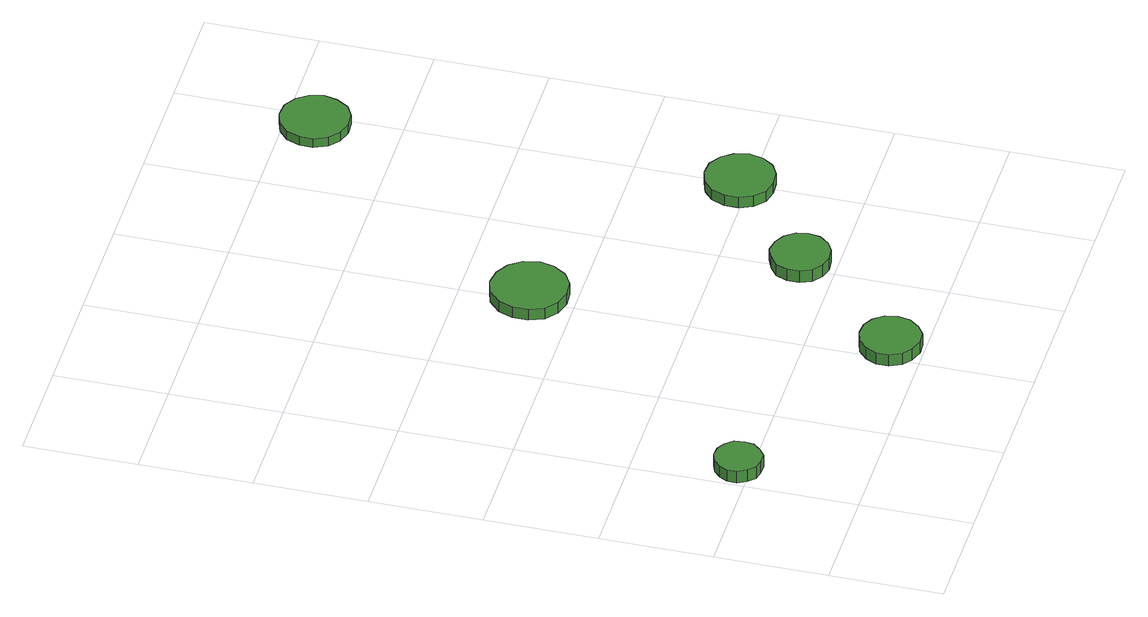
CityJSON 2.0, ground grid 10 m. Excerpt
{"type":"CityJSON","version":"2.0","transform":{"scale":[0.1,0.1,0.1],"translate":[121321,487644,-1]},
"CityObjects":{
"tree1":{"type":"SolitaryVegetationObject","attributes":{"function":"something"},"geometry":[{"type":"MultiSurface","lod":"1","boundaries":[[[0,1,2,3,4,5,6,7,8,9,10,11,12,13,14]],[[15,16,17,18,19,20,21,22,23,24,25,26,27,28,29]],[[0,29,28,1]],[[1,28,27,2]],[[2,27,26,3]],[[3,26,25,4]],[[4,25,24,5]],[[5,24,23,6]],[[6,23,22,7]],[[7,22,21,8]],[[8,21,20,9]],[[9,20,19,10]],[[10,19,18,11]],[[11,18,17,12]],[[12,17,16,13]],[[13,16,15,14]],[[14,15,29,0]]]}]},
"tree2":{"type":"SolitaryVegetationObject","attributes":{"function":"something"},"geometry":[{"type":"MultiSurface","lod":"1","boundaries":[[[30,31,32,33,34,35,36,37,38,39,40,41,42,43,44]],[[45,46,47,48,49,50,51,52,53,54,55,56,57,58,59]],[[30,59,58,31]],[[31,58,57,32]],[[32,57,56,33]],[[33,56,55,34]],[[34,55,54,35]],[[35,54,53,36]],[[36,53,52,37]],[[37,52,51,38]],[[38,51,50,39]],[[39,50,49,40]],[[40,49,48,41]],[[41,48,47,42]],[[42,47,46,43]],[[43,46,45,44]],[[44,45,59,30]]]}]},
"tree3":{"type":"SolitaryVegetationObject","attributes":{"function":"something"},"geometry":[{"type":"MultiSurface","lod":"1","boundaries":[[[60,61,62,63,64,65,66,67,68,69,70,71,72,73,74]],[[75,76,77,78,79,80,81,82,83,84,85,86,87,88,89]],[[60,89,88,61]],[[61,88,87,62]],[[62,87,86,63]],[[63,86,85,64]],[[64,85,84,65]],[[65,84,83,66]],[[66,83,82,67]],[[67,82,81,68]],[[68,81,80,69]],[[69,80,79,70]],[[70,79,78,71]],[[71,78,77,72]],[[72,77,76,73]],[[73,76,75,74]],[[74,75,89,60]]]}]},
"tree4":{"type":"SolitaryVegetationObject","attributes":{"function":"something"},"geometry":[{"type":"MultiSurface","lod":"1","boundaries":[[[90,91,92,93,94,95,96,97,98,99,100,101,102,103,104]],[[105,106,107,108,109,110,111,112,113,114,115,116,117,118,119]],[[90,119,118,91]],[[91,118,117,92]],[[92,117,116,93]],[[93,116,115,94]],[[94,115,114,95]],[[95,114,113,96]],[[96,113,112,97]],[[97,112,111,98]],[[98,111,110,99]],[[99,110,109,100]],[[100,109,108,101]],[[101,108,107,102]],[[102,107,106,103]],[[103,106,105,104]],[[104,105,119,90]]]}]},
"tree5":{"type":"SolitaryVegetationObject","attributes":{"function":"something"},"geometry":[{"type":"MultiSurface","lod":"1","boundaries":[[[120,121,122,123,124,125,126,127,128,129,130,131,132,133,134]],[[135,136,137,138,139,140,141,142,143,144,145,146,147,148,149]],[[120,149,148,121]],[[121,148,147,122]],[[122,147,146,123]],[[123,146,145,124]],[[124,145,144,125]],[[125,144,143,126]],[[126,143,142,127]],[[127,142,141,128]],[[128,141,140,129]],[[129,140,139,130]],[[130,139,138,131]],[[131,138,137,132]],[[132,137,136,133]],[[133,136,135,134]],[[134,135,149,120]]]}]},
"tree6":{"type":"SolitaryVegetationObject","attributes":{"function":"something"},"geometry":[{"type":"MultiSurface","lod":"1","boundaries":[[[150,151,152,153,154,155,156,157,158,159,160,161,162,163,164]],[[165,166,167,168,169,170,171,172,173,174,175,176,177,178,179]],[[150,179,178,151]],[[151,178,177,152]],[[152,177,176,153]],[[153,176,175,154]],[[154,175,174,155]],[[155,174,173,156]],[[156,173,172,157]],[[157,172,171,158]],[[158,171,170,159]],[[159,170,169,160]],[[160,169,168,161]],[[161,168,167,162]],[[162,167,166,163]],[[163,166,165,164]],[[164,165,179,150]]]}]}
},
"vertices":[
[45,111,20],[44,120,20],[38,127,20],[31,131,20],[22,132,20],[14,129,20],[8,123,20],[4,116,20],[4,107,20],[8,99,20],[14,93,20],[22,91,20],[31,91,20],[38,96,20],[44,103,20],[44,103,8],[38,96,8],[31,91,8],[22,91,8],[14,93,8],[8,99,8],[4,107,8],[4,116,8],[8,123,8],[14,129,8],[22,132,8],[31,131,8],[38,127,8],[44,120,8],[45,111,8],
[244,30,20],[242,41,20],[235,50,20],[226,55,20],[215,56,20],[204,53,20],[196,45,20],[191,35,20],[191,24,20],[196,14,20],[204,7,20],[215,3,20],[226,4,20],[235,10,20],[242,19,20],[242,19,8],[235,10,8],[226,4,8],[215,3,8],[204,7,8],[196,14,8],[191,24,8],[191,35,8],[196,45,8],[204,53,8],[215,56,8],[226,55,8],[235,50,8],[242,41,8],[244,30,8],
[240,340,20],[237,354,20],[229,365,20],[217,372,20],[203,374,20],[190,370,20],[179,360,20],[174,347,20],[174,333,20],[179,320,20],[190,311,20],[203,307,20],[217,308,20],[229,315,20],[237,327,20],[237,327,9],[229,315,9],[217,308,9],[203,307,9],[190,311,9],[179,320,9],[174,333,9],[174,347,9],[179,360,9],[190,370,9],[203,374,9],[217,372,9],[229,365,9],[237,354,9],[240,340,9],
[335,132,20],[333,142,20],[326,151,20],[317,156,20],[306,158,20],[296,154,20],[287,147,20],[283,137,20],[283,126,20],[287,116,20],[296,109,20],[306,106,20],[317,107,20],[326,112,20],[333,121,20],[333,121,8],[326,112,8],[317,107,8],[306,106,8],[296,109,8],[287,116,8],[283,126,8],[283,137,8],[287,147,8],[296,154,8],[306,158,8],[317,156,8],[326,151,8],[333,142,8],[335,132,8],
[429,208,19],[426,220,19],[419,230,19],[408,237,19],[395,238,19],[383,234,19],[374,226,19],[369,214,19],[369,201,19],[374,190,19],[383,181,19],[395,178,19],[408,179,19],[419,185,19],[426,195,19],[426,195,8],[419,185,8],[408,179,8],[395,178,8],[383,181,8],[374,190,8],[369,201,8],[369,214,8],[374,226,8],[383,234,8],[395,238,8],[408,237,8],[419,230,8],[426,220,8],[429,208,8],
[417,574,18],[414,586,18],[407,596,18],[396,603,18],[383,604,18],[371,600,18],[362,592,18],[357,580,18],[357,568,18],[362,556,18],[371,548,18],[383,544,18],[396,545,18],[407,551,18],[414,562,18],[414,562,9],[407,551,9],[396,545,9],[383,544,9],[371,548,9],[362,556,9],[357,568,9],[357,580,9],[362,592,9],[371,600,9],[383,604,9],[396,603,9],[407,596,9],[414,586,9],[417,574,9]
]}
